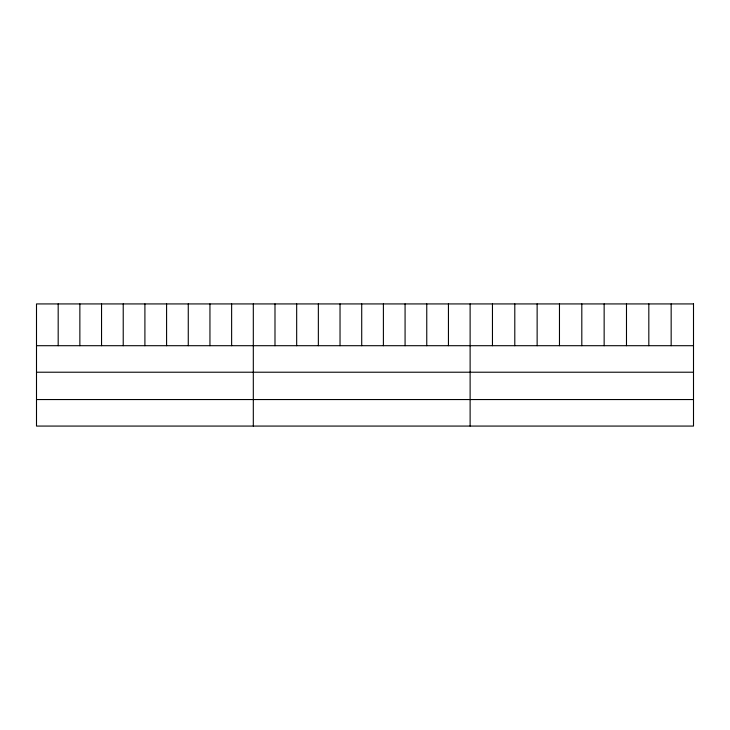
<?xml version="1.0" encoding="UTF-8"?>
<svg xmlns="http://www.w3.org/2000/svg" width="730" height="730" viewBox="0 0 730 730"><rect width="100%" height="100%" fill="white"/><g stroke="black" fill="none" stroke-linecap="round" stroke-linejoin="round"><path stroke-width="1.09" d="M36.5 345.701L693.5 345.701M36.5 372.218L693.5 372.218M36.5 399.547L693.5 399.547M671.162 303.926L671.162 345.701M648.824 303.926L648.824 345.701M626.486 303.926L626.486 345.701M604.148 303.926L604.148 345.701M581.81 303.926L581.81 345.701M559.472 303.926L559.472 345.701M537.134 303.926L537.134 345.701M514.796 303.926L514.796 345.701M492.458 303.926L492.458 345.701M470.12 303.926L470.12 426.074M448.439 303.926L448.439 345.701M426.758 303.926L426.758 345.701M405.077 303.926L405.077 345.701M383.396 303.926L383.396 345.701M361.715 303.926L361.715 345.701M340.034 303.926L340.034 345.701M318.353 303.926L318.353 345.701M296.672 303.926L296.672 345.701M274.991 303.926L274.991 345.701M253.31 303.926L253.31 426.074M231.629 303.926L231.629 345.701M209.948 303.926L209.948 345.701M188.267 303.926L188.267 345.701M166.586 303.926L166.586 345.701M144.905 303.926L144.905 345.701M123.224 303.926L123.224 345.701M101.543 303.926L101.543 345.701M79.862 303.926L79.862 345.701M58.181 303.926L58.181 345.701M693.5 303.926L36.5 303.926L36.5 426.074L693.5 426.074L693.5 303.926"/></g></svg>
